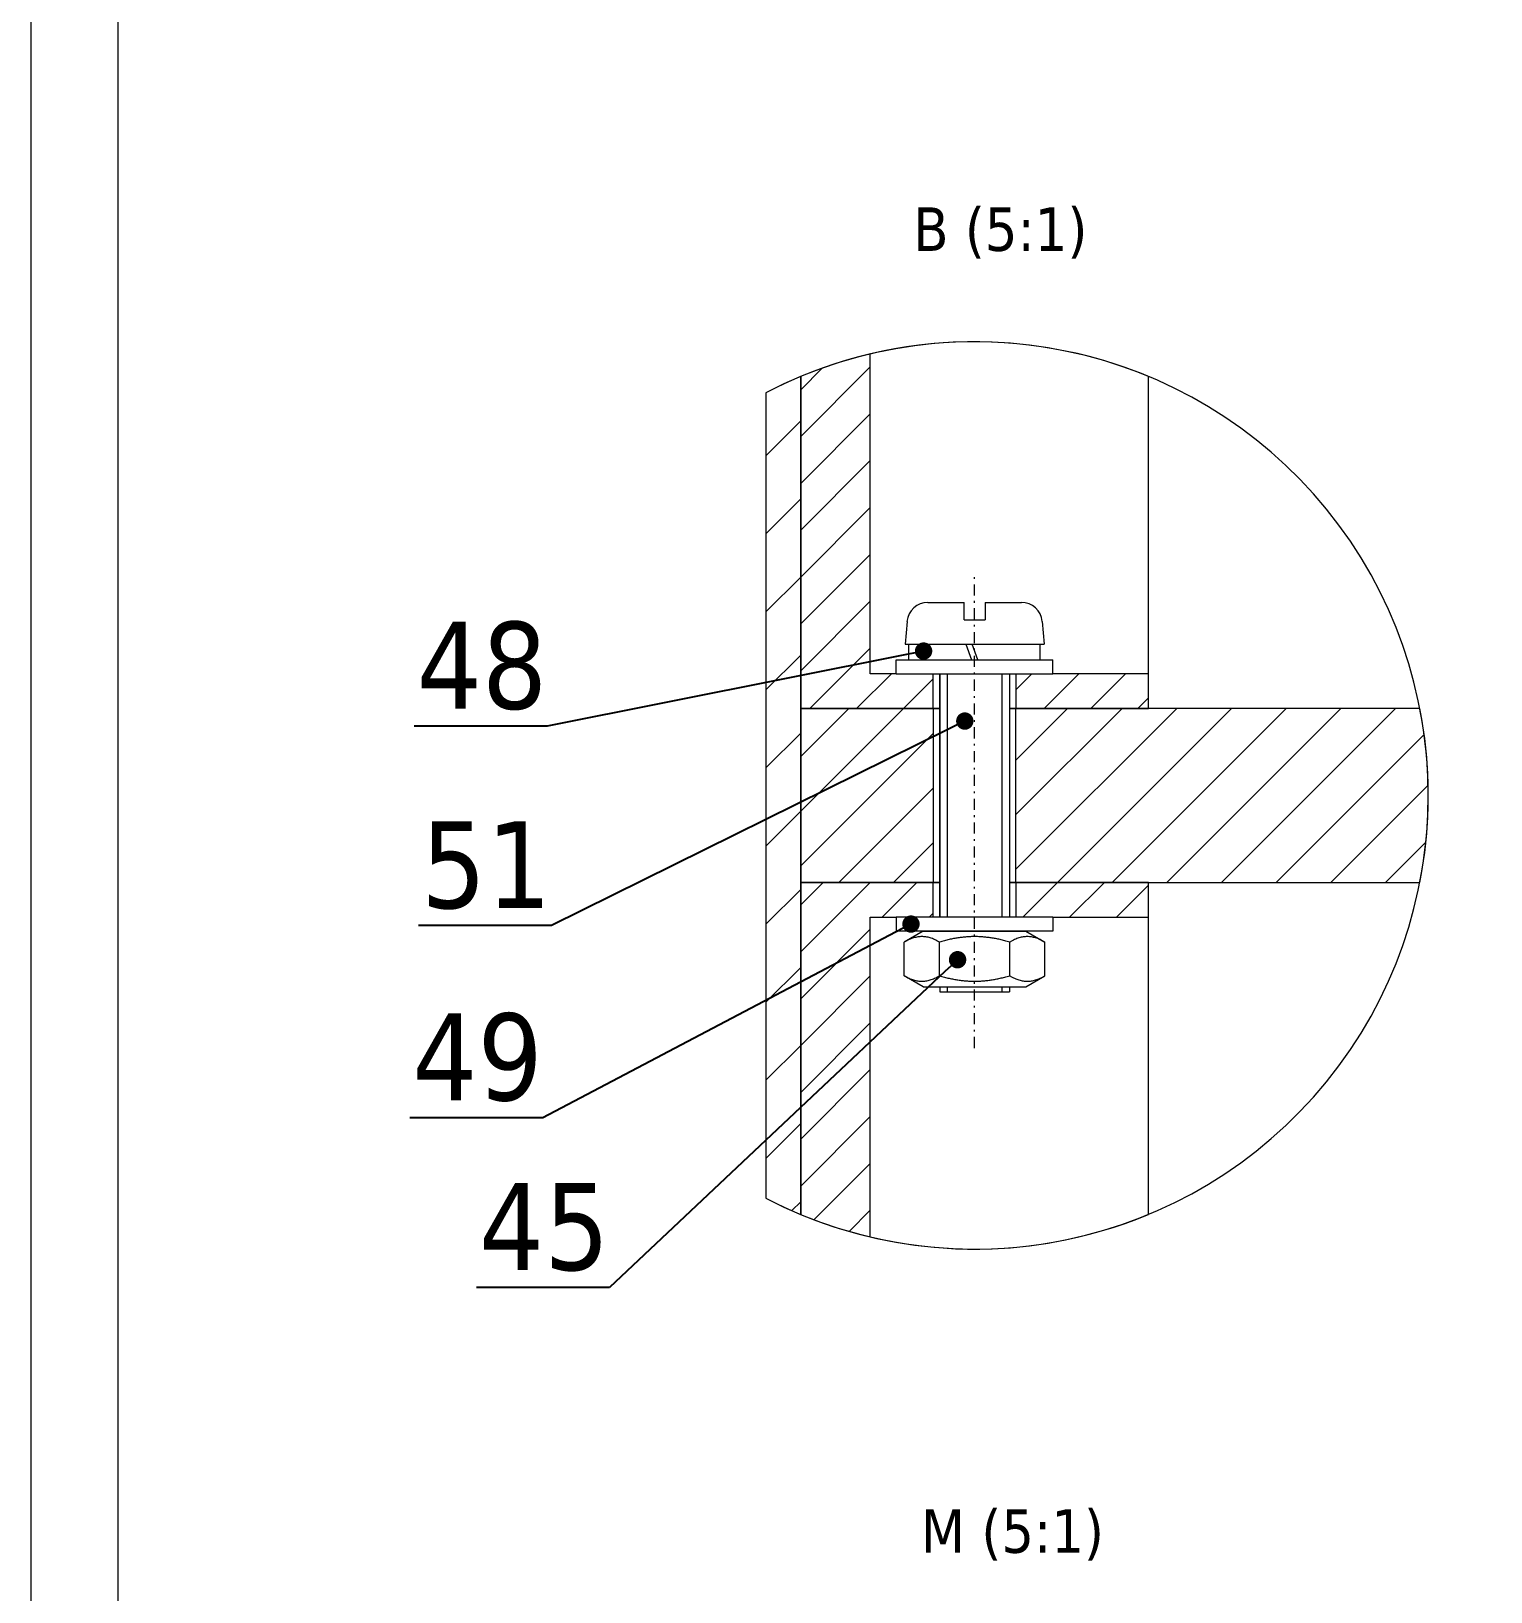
# Model space of a CAD drawing. Header units: millimetres. Extents: x 651 to 8859, y -354 to 894.
# Drawn here: x 1918.6 to 2002.6, y -62.2 to 27.6 of the extents above; entities that cross this region are included whole.
import ezdxf
from ezdxf import colors
from ezdxf.entities.mleader import LeaderData, LeaderLine
from ezdxf.math import Vec2, Vec3

# ---------------------------------------------------------------- set-up
doc = ezdxf.new("R2010")
doc.units = ezdxf.units.MM
doc.linetypes.add('DASHDOT2', pattern=[12.7, 6.35, -3.175, 0, -3.175])
doc.layers.get('0').update_dxf_attribs({"lineweight": 18})
for name, color, linetype, lineweight in [('cienka', 7, 'Continuous', 9), ('Widoczne (ISO)', 7, 'Continuous', 18), ('Widoczne wąskie (ISO)', 7, 'Continuous', 9)]:
    doc.layers.add(name, color=color, linetype=linetype, lineweight=lineweight)
doc.styles.get("Standard").update_dxf_attribs({"font": 'tahoma.ttf'})

# ---------------------------------------------------------------- blocks, each defined once
blk = doc.blocks.new('*U246')
at = {"layer": 'Widoczne wąskie (ISO)', "color": 0, "linetype": 'DASHDOT2', "ltscale": 0.1, "transparency": 16777216}
blk.add_line((0, -19.126), (0, 8.263), dxfattribs=at)
blk = doc.blocks.new('_Dot')
at = {"color": 0, "linetype": 'ByBlock', "lineweight": -2}
blk.add_line((-0.5, 0), (-1, 0), dxfattribs=at)
at = {"color": 0, "linetype": 'ByBlock', "const_width": 0.5}
blk.add_lwpolyline([(-0.25, 0, 1), (0.25, 0, 1)], format="xyb", close=True, dxfattribs=at)

msp = doc.modelspace()

# ---------------------------------------------------------------- hatches: boundary and pattern name
at = {"layer": 'Widoczne wąskie (ISO)'}
h = msp.add_hatch(dxfattribs=at)
h.set_pattern_fill('ANSI31', color=256, scale=0.6)
h.paths.add_polyline_path([(1966.87, 9.022, 0.040353), (1962.87, 7.728), (1962.87, -11.366), (1970.491, -11.366), (1970.491, -9.366), (1968.37, -9.366), (1966.87, -9.366)])
h = msp.add_hatch(dxfattribs=at)
h.set_pattern_fill('ANSI31', color=256)
edge = h.paths.add_edge_path()
edge.add_spline(control_points=[(2036.227, -81.831), (2035.557, -81.796), (2034.891, -81.732), (2034.227, -81.643)], knot_values=[0.05006, 0.05006, 0.05006, 0.05006, 0.25115, 0.25115, 0.25115, 0.25115], degree=3, periodic=0)
edge.add_line((2034.227, -81.643), (2034.227, -91.486))
edge.add_line((2034.227, -91.486), (2036.227, -91.486))
edge.add_line((2036.227, -91.486), (2036.227, -81.831))
edge = h.paths.add_edge_path()
edge.add_arc((2038.022, -92.655), 26.824, 93.83785, 98.13424)
edge.add_line((2034.227, -66.1), (2034.227, -69.672))
edge.add_spline(control_points=[(2034.227, -69.672), (2034.894, -69.678), (2035.562, -69.713), (2036.227, -69.775)], knot_values=[0.050008, 0.050008, 0.050008, 0.050008, 0.250378, 0.250378, 0.250378, 0.250378], degree=3, periodic=0)
edge.add_line((2036.227, -69.775), (2036.227, -65.891))
edge = h.paths.add_edge_path()
edge.add_spline(control_points=[(1976.566, -99.118), (1975.902, -99.217), (1975.236, -99.275), (1974.566, -99.29)], knot_values=[0.050739, 0.050739, 0.050739, 0.050739, 0.252452, 0.252452, 0.252452, 0.252452], degree=3, periodic=0)
edge.add_line((1974.566, -99.29), (1974.566, -120.508))
edge.add_arc((1977.048, -93.799), 26.824, 264.69004, 268.96955)
edge.add_line((1976.566, -120.618), (1976.566, -99.118))
edge = h.paths.add_edge_path()
edge.add_line((1976.566, -76.144), (1976.566, -66.979))
edge.add_arc((1977.048, -93.799), 26.824, 91.03045, 95.30996)
edge.add_line((1974.566, -67.09), (1974.566, -85.917))
edge.add_spline(control_points=[(1974.566, -85.917), (1975.233, -85.942), (1975.9, -85.99), (1976.566, -86.061)], knot_values=[0.402376, 0.402376, 0.402376, 0.402376, 0.603737, 0.603737, 0.603737, 0.603737], degree=3, periodic=0)
edge.add_line((1976.566, -86.061), (1976.566, -76.144))
h.paths.add_polyline_path([(1962.87, 7.728, 0.021151), (1960.87, 6.797), (1960.87, -39.529, 0.021151), (1962.87, -40.46)])
h = msp.add_hatch(dxfattribs=at)
h.set_pattern_fill('ANSI31', color=256, scale=0.6)
h.paths.add_polyline_path([(1982.87, -9.366), (1977.37, -9.366), (1975.249, -9.366), (1975.249, -11.366), (1982.87, -11.366)])
h.paths.add_polyline_path([(1982.87, -21.366), (1975.249, -21.366), (1975.249, -23.366), (1977.37, -23.366), (1982.87, -23.366)])
h.paths.add_polyline_path([(1970.491, -21.366), (1962.87, -21.366), (1962.87, -40.46, 0.040353), (1966.87, -41.754), (1966.87, -23.366), (1968.37, -23.366), (1970.491, -23.366)])
h = msp.add_hatch(dxfattribs=at)
h.set_pattern_fill('ANSI31', color=256, scale=0.7)
h.paths.add_polyline_path([(1970.491, -11.366), (1962.87, -11.366), (1962.87, -21.366), (1970.491, -21.366)])
h.paths.add_polyline_path([(1998.473, -11.366), (1975.249, -11.366), (1975.249, -21.366), (1998.473, -21.366, 0.09673)])

# ---------------------------------------------------------------- linework, layer by layer
at = {"layer": 'Widoczne (ISO)'}
for p, q in [((1923.625, -335.272), (1923.625, 248.728)), ((1966.87, -9.366), (1966.87, 9.022)), ((1962.87, -40.46), (1962.87, 7.728)), ((1962.87, 7.728), (1962.87, -11.366)), ((1982.87, -9.366), (1982.87, 7.728)), ((1960.87, 6.797), (1960.87, -39.529)), ((1970.179, -5.266), (1972.27, -5.266)), ((1972.27, -6.266), (1972.27, -5.266)), ((1973.47, -5.266), (1973.47, -6.266)), ((1973.47, -5.266), (1975.56, -5.266)), ((1972.27, -6.266), (1973.47, -6.266)), ((1968.984, -6.361), (1968.87, -7.666)), ((1976.755, -6.361), (1976.87, -7.666)), ((1968.87, -7.666), (1976.87, -7.666)), ((1969.095, -8.566), (1969.095, -7.666)), ((1969.095, -8.566), (1969.095, -7.666)), ((1969.095, -8.566), (1969.095, -7.666)), ((1972.362, -7.666), (1972.69, -8.566)), ((1973.05, -8.566), (1972.722, -7.666)), ((1976.645, -8.566), (1976.645, -7.666)), ((1976.645, -8.566), (1976.645, -7.666)), ((1976.645, -8.566), (1976.645, -7.666)), ((1968.37, -8.566), (1977.37, -8.566)), ((1968.37, -9.366), (1968.37, -8.566)), ((1977.37, -9.366), (1977.37, -8.566)), ((1968.37, -9.366), (1966.87, -9.366)), ((1968.37, -9.366), (1977.37, -9.366)), ((1970.87, -11.366), (1970.87, -9.366)), ((1970.87, -9.366), (1970.87, -23.366)), ((1974.87, -9.366), (1974.87, -11.366)), ((1974.87, -9.366), (1974.87, -23.366)), ((1982.87, -9.366), (1977.37, -9.366)), ((1982.87, -11.366), (1982.87, -9.366)), ((1962.87, -11.366), (1962.87, -21.366)), ((1970.87, -11.366), (1962.87, -11.366)), ((1962.87, -11.366), (1970.87, -11.366)), ((1970.87, -21.366), (1970.87, -11.366)), ((1998.473, -11.366), (1974.87, -11.366)), ((1974.87, -11.366), (1974.87, -21.366)), ((1974.87, -11.366), (1982.87, -11.366)), ((1970.87, -21.366), (1962.87, -21.366)), ((1962.87, -21.366), (1962.87, -40.46)), ((1962.87, -21.366), (1970.87, -21.366)), ((1970.87, -23.366), (1970.87, -21.366)), ((1982.87, -21.366), (1974.87, -21.366)), ((1974.87, -21.366), (1974.87, -23.366)), ((1974.87, -21.366), (1998.473, -21.366)), ((1982.87, -23.366), (1982.87, -21.366)), ((1966.87, -41.754), (1966.87, -23.366)), ((1966.87, -23.366), (1968.37, -23.366)), ((1977.37, -23.366), (1968.37, -23.366)), ((1968.37, -23.366), (1968.37, -24.166)), ((1977.37, -24.166), (1968.37, -24.166)), ((1969.92, -24.166), (1968.828, -24.796)), ((1969.92, -24.166), (1975.82, -24.166)), ((1975.82, -24.166), (1976.911, -24.796)), ((1977.37, -23.366), (1982.87, -23.366)), ((1977.37, -23.366), (1977.37, -24.166)), ((1982.87, -40.46), (1982.87, -23.366)), ((1968.828, -26.736), (1968.828, -24.796)), ((1970.849, -26.736), (1970.849, -24.796)), ((1974.89, -26.736), (1974.89, -24.796)), ((1976.911, -26.736), (1976.911, -24.796)), ((1969.92, -27.366), (1968.828, -26.736)), ((1975.82, -27.366), (1976.911, -26.736)), ((1969.92, -27.366), (1975.82, -27.366)), ((1970.87, -27.366), (1970.87, -27.666)), ((1970.87, -27.666), (1974.87, -27.666)), ((1974.87, -27.366), (1974.87, -27.666))]:
    msp.add_line(p, q, dxfattribs=at)
msp.add_lwpolyline([(1918.625, 253.728), (2758.625, 253.728), (2758.625, -340.272), (1918.625, -340.272)], close=True, dxfattribs=at)
for centre, start, end in [((1970.179, -6.466), 90, 175), ((1975.56, -6.466), 5, 90)]:
    msp.add_arc(centre, 1.2, start, end, dxfattribs=at)
for points in [[(1970.849, -24.796), (1969.838, -24.213), (1968.828, -24.796)], [(1974.89, -24.796), (1972.87, -24.213), (1970.849, -24.796)], [(1976.911, -24.796), (1975.901, -24.213), (1974.89, -24.796)], [(1968.828, -26.736), (1969.838, -27.319), (1970.849, -26.736)], [(1970.849, -26.736), (1972.87, -27.319), (1974.89, -26.736)], [(1974.89, -26.736), (1975.901, -27.319), (1976.911, -26.736)]]:
    msp.add_rational_spline(points, [1, 1.15470053838, 1], degree=2, dxfattribs=at)
at = {"layer": 'Widoczne wąskie (ISO)'}
for p, q in [((1970.491, -11.366), (1970.491, -9.366)), ((1971.288, -9.366), (1971.288, -23.366)), ((1974.452, -23.366), (1974.452, -9.366)), ((1975.249, -9.366), (1975.249, -11.366)), ((1970.491, -11.366), (1970.491, -21.366)), ((1975.249, -21.366), (1975.249, -11.366)), ((1970.491, -23.366), (1970.491, -21.366)), ((1975.249, -21.366), (1975.249, -23.366)), ((1971.288, -27.366), (1971.288, -27.666)), ((1974.452, -27.666), (1974.452, -27.366))]:
    msp.add_line(p, q, dxfattribs=at)
for start, end in [(67.45976, 117.38703), (67.45976, 117.38703), (242.61297, 117.38703), (348.94997, 11.05003), (348.94997, 11.05003), (242.61297, 292.54024), (242.61297, 292.54024)]:
    msp.add_arc((1972.87, -16.366), 26.087, start, end, dxfattribs=at)

# ---------------------------------------------------------------- block references
at = {"layer": 'Widoczne wąskie (ISO)', "linetype": 'DASHDOT2', "ltscale": 0.1}
msp.add_blockref('*U246', (1972.87, -11.765), dxfattribs=at)

# ---------------------------------------------------------------- texts
at = {"layer": 'cienka', "char_height": 2.5, "attachment_point": 1}
for s, insert in [('B (5:1)', (1969.35, 17.452)), ('M (5:1)', (1969.779, -57.419))]:
    msp.add_mtext_dynamic_manual_height_columns(s, width=27.90509, gutter_width=12.5, heights=[0], dxfattribs=dict(at, insert=insert))

# ---------------------------------------------------------------- leaders
at = {"layer": 'cienka'}
ml = msp.add_multileader_mtext('Standard', dxfattribs=at)
ml.set_content('48', color=256)
ml.set_leader_properties()
ml.set_arrow_properties(name='DOT')
ml.build(insert=Vec2(0, 0))
ml.multileader.update_dxf_attribs({"has_dogleg": 0, "text_left_attachment_type": 5, "text_right_attachment_type": 6, "text_top_attachment_type": 10, "dogleg_length": 0, "arrow_head_size": 1})
ctx = ml.context
ctx.base_point, ctx.char_height, ctx.arrow_head_size, ctx.landing_gap_size, ctx.plane_origin = Vec3(1941.17, -12.494), 5, 1, 0, Vec3(2025.963, 55.204)
ctx.left_attachment, ctx.right_attachment, ctx.bottom_attachment, ctx.text_align_type = 5, 6, 10, 2
notes = []
notes.append((ctx, [(0, (1, 1, 0), (1948.296, -12.38), (-1, 0), 0, [(0, [(1969.937, -8.062)], 0, [])])]))
ctx.mtext.insert, ctx.mtext.alignment, ctx.mtext.flow_direction = Vec3(1948.296, -6.38), 3, 5
ml = msp.add_multileader_mtext('Standard', dxfattribs=at)
ml.set_content('51', color=256)
ml.set_leader_properties()
ml.set_arrow_properties(name='DOT')
ml.build(insert=Vec2(0, 0))
ml.multileader.update_dxf_attribs({"has_dogleg": 0, "text_left_attachment_type": 5, "text_right_attachment_type": 6, "text_top_attachment_type": 10, "dogleg_length": 0, "arrow_head_size": 1})
ctx = ml.context
ctx.base_point, ctx.char_height, ctx.arrow_head_size, ctx.landing_gap_size, ctx.plane_origin = Vec3(1942.012, -23.862), 5, 1, 0, Vec3(2026.214, 43.738)
ctx.left_attachment, ctx.right_attachment, ctx.bottom_attachment, ctx.text_align_type = 5, 6, 10, 2
notes.append((ctx, [(0, (1, 1, 0), (1948.546, -23.845), (-1, 0), 0, [(0, [(1972.308, -12.087)], 0, [])])]))
ctx.mtext.insert, ctx.mtext.alignment, ctx.mtext.flow_direction = Vec3(1948.546, -17.845), 3, 5
ml = msp.add_multileader_mtext('Standard', dxfattribs=at)
ml.set_content('49', color=256)
ml.set_leader_properties()
ml.set_arrow_properties(name='DOT')
ml.build(insert=Vec2(0, 0))
ml.multileader.update_dxf_attribs({"has_dogleg": 0, "text_left_attachment_type": 5, "text_right_attachment_type": 6, "text_top_attachment_type": 10, "dogleg_length": 0, "arrow_head_size": 1})
ctx = ml.context
ctx.base_point, ctx.char_height, ctx.arrow_head_size, ctx.landing_gap_size, ctx.plane_origin = Vec3(1940.954, -34.998), 5, 1, 0, Vec3(2025.71, 32.686)
ctx.left_attachment, ctx.right_attachment, ctx.bottom_attachment, ctx.text_align_type = 5, 6, 10, 2
notes.append((ctx, [(0, (1, 1, 0), (1948.043, -34.897), (-1, 0), 0, [(0, [(1969.213, -23.762)], 0, [])])]))
ctx.mtext.insert, ctx.mtext.alignment, ctx.mtext.flow_direction = Vec3(1948.043, -28.897), 3, 5
ml = msp.add_multileader_mtext('Standard', dxfattribs=at)
ml.set_content('45', color=256)
ml.set_leader_properties()
ml.set_arrow_properties(name='DOT')
ml.build(insert=Vec2(0, 0))
ml.multileader.update_dxf_attribs({"has_dogleg": 0, "text_left_attachment_type": 5, "text_right_attachment_type": 6, "text_top_attachment_type": 10, "dogleg_length": 0, "arrow_head_size": 1})
ctx = ml.context
ctx.base_point, ctx.char_height, ctx.arrow_head_size, ctx.landing_gap_size, ctx.plane_origin = Vec3(1944.863, -44.656), 5, 1, 0, Vec3(2029.546, 22.927)
ctx.left_attachment, ctx.right_attachment, ctx.bottom_attachment, ctx.text_align_type = 5, 6, 10, 2
notes.append((ctx, [(0, (1, 1, 0), (1951.878, -44.656), (-1, 0), 0, [(0, [(1971.893, -25.813)], 0, [])])]))
ctx.mtext.insert, ctx.mtext.alignment, ctx.mtext.flow_direction = Vec3(1951.878, -38.656), 3, 5
for ctx, leaders in notes:
    for number, flags, end, landing, length, lines in leaders:
        leader = LeaderData()
        leader.index, (leader.has_last_leader_line, leader.has_dogleg_vector, leader.attachment_direction) = number, flags
        leader.last_leader_point, leader.dogleg_vector, leader.dogleg_length = Vec3(end), Vec3(landing), length
        for number, points, colour, breaks in lines:
            line = LeaderLine()
            line.index, line.vertices, line.color, line.breaks = number, Vec3.list(points), colors.encode_raw_color(colour), breaks
            leader.lines.append(line)
        ctx.leaders.append(leader)

doc.saveas('drawing.dxf')
